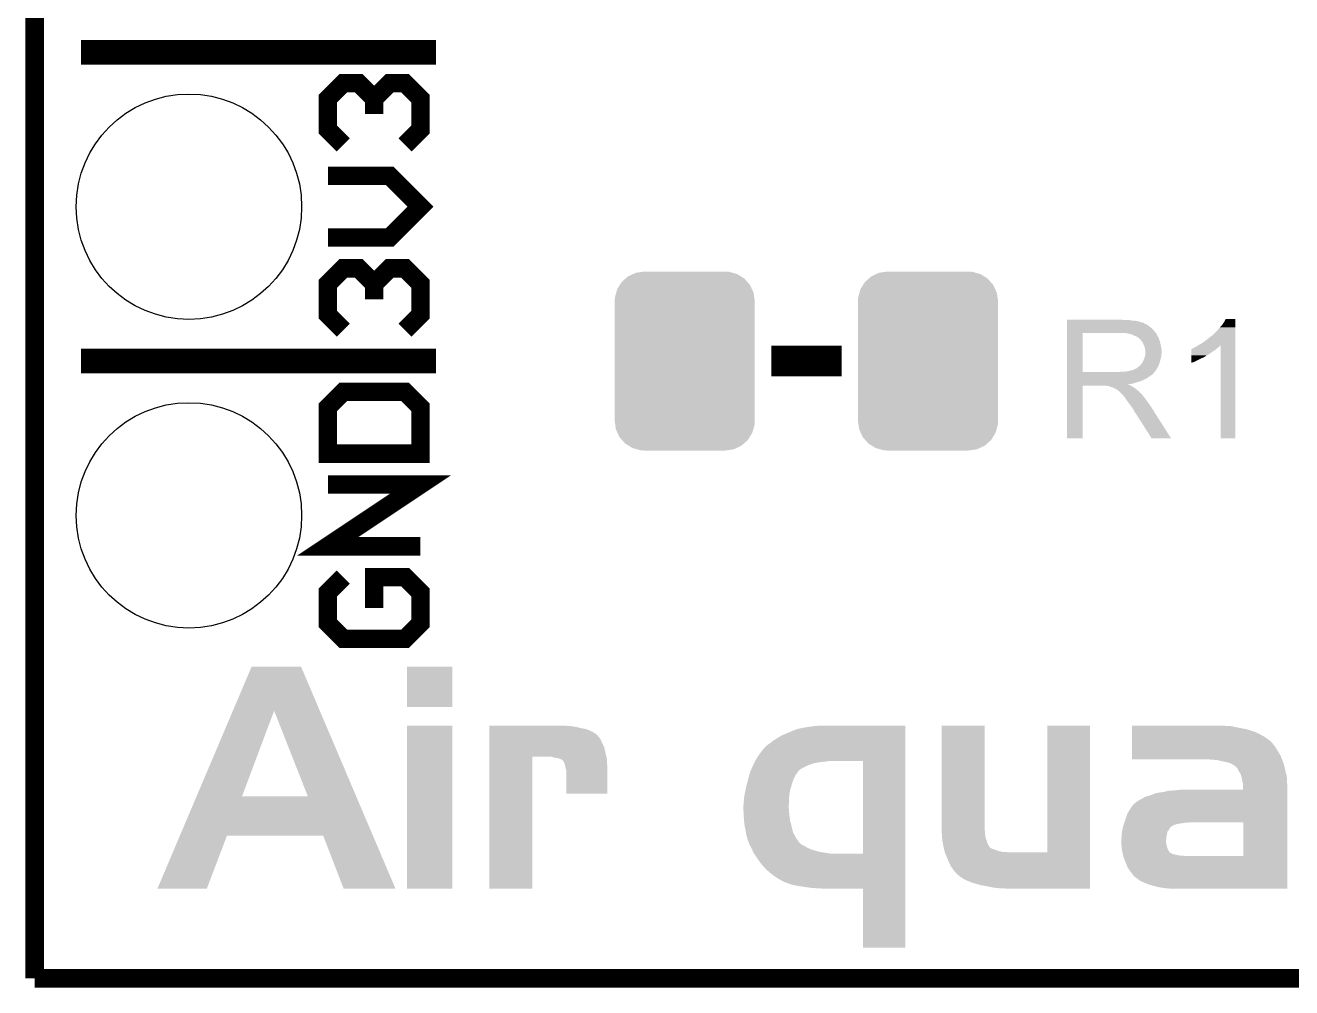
# Model space of a CAD drawing. Extents: x -0.05 to 0.95, y -0.15 to 1.54.
# Drawn here: x -0.053 to 0.3572, y -0.153 to 0.1588 of the extents above; entities that cross this region are included whole.
import ezdxf

# ---------------------------------------------------------------- set-up
doc = ezdxf.new("R2010")
doc.units = 0
doc.layers.get('0').update_dxf_attribs({"linetype": 'CONTINUOUS'})
for name, color, linetype in [('AIR_QUALITY3_CLICK_V100_GKO', 5, 'CONTINUOUS'), ('AIR_QUALITY3_CLICK_V100_GTO', 14, 'CONTINUOUS'), ('AIR_QUALITY3_CLICK_V100_GTS', 12, 'CONTINUOUS')]:
    doc.layers.add(name, color=color, linetype=linetype)

# ---------------------------------------------------------------- blocks, each defined once
blk = doc.blocks.new('CUSTOM_51')
for points in [[(-0.01584, 0.0286), (-0.01362, 0.02892), (0.01547, 0.0286), (0.01431, 0.02892)], [(-0.01362, 0.02892), (-0.0131, 0.029), (0.01431, 0.02892), (0.0131, 0.029)], [(-0.02188, 0.02327), (-0.02103, 0.02464), (0.02178, 0.02327), (0.02114, 0.02464)], [(-0.02103, 0.02464), (-0.02042, 0.02561), (0.02114, 0.02464), (0.02029, 0.02561)], [(-0.02042, 0.02561), (-0.01917, 0.02672), (0.02029, 0.02561), (0.01931, 0.02672)], [(-0.01917, 0.02672), (-0.01834, 0.02744), (0.01931, 0.02672), (0.01816, 0.02744)], [(-0.01834, 0.02744), (-0.01674, 0.02818), (0.01816, 0.02744), (0.01697, 0.02818)], [(-0.01674, 0.02818), (-0.01584, 0.0286), (0.01697, 0.02818), (0.01547, 0.0286)], [(-0.0227, 0.0194), (-0.02262, 0.02061), (0.0227, 0.0194), (0.02252, 0.02061)], [(-0.02262, 0.02061), (-0.0222, 0.02214), (0.02252, 0.02061), (0.0223, 0.02214)], [(-0.0222, 0.02214), (-0.02188, 0.02327), (0.0223, 0.02214), (0.02178, 0.02327)], [(-0.0227, -0.0194), (-0.0227, 0.0194), (0.0227, -0.0194), (0.0227, 0.0194)], [(-0.02252, -0.02061), (-0.0227, -0.0194), (0.02262, -0.02061), (0.0227, -0.0194)], [(-0.0223, -0.02214), (-0.02252, -0.02061), (0.0222, -0.02214), (0.02262, -0.02061)], [(-0.02178, -0.02327), (-0.0223, -0.02214), (0.02188, -0.02327), (0.0222, -0.02214)], [(-0.02114, -0.02464), (-0.02178, -0.02327), (0.02103, -0.02464), (0.02188, -0.02327)], [(-0.02029, -0.02561), (-0.02114, -0.02464), (0.02042, -0.02561), (0.02103, -0.02464)], [(-0.01931, -0.02672), (-0.02029, -0.02561), (0.01917, -0.02672), (0.02042, -0.02561)], [(-0.01816, -0.02744), (-0.01931, -0.02672), (0.01834, -0.02744), (0.01917, -0.02672)], [(-0.01697, -0.02818), (-0.01816, -0.02744), (0.01674, -0.02818), (0.01834, -0.02744)], [(-0.01547, -0.0286), (-0.01697, -0.02818), (0.01584, -0.0286), (0.01674, -0.02818)], [(-0.01431, -0.02892), (-0.01547, -0.0286), (0.01362, -0.02892), (0.01584, -0.0286)], [(-0.0131, -0.029), (-0.01431, -0.02892), (0.0131, -0.029), (0.01362, -0.02892)]]:
    blk.add_solid(points)
blk = doc.blocks.new('ROUND_29')
blk.add_circle((0, 0), 0.0365)

msp = doc.modelspace()

# ---------------------------------------------------------------- linework, layer by layer
at = {"layer": 'AIR_QUALITY3_CLICK_V100_GKO', "const_width": 0.006}
for points in [[(-0.05, -0.15), (-0.05, 1.1829)], [(-0.05, -0.15), (0.85, -0.15)], [(-0.05, -0.15), (0.8492, -0.15)]]:
    msp.add_lwpolyline(points, dxfattribs=at)
at = {"layer": 'AIR_QUALITY3_CLICK_V100_GTO'}
for points, const_width in [([(-0.035, 0.15), (0.08, 0.15)], 0.008), ([(0.05, 0.12), (0.045, 0.125), (0.045, 0.135), (0.05, 0.14), (0.055, 0.14), (0.06, 0.135), (0.06, 0.13), (0.06, 0.135), (0.065, 0.14), (0.07, 0.14), (0.075, 0.135), (0.075, 0.125), (0.07, 0.12)], 0.006), ([(0.045, 0.09), (0.065, 0.09), (0.075, 0.1), (0.065, 0.11), (0.045, 0.11)], 0.006), ([(0.05, 0.06), (0.045, 0.065), (0.045, 0.075), (0.05, 0.08), (0.055, 0.08), (0.06, 0.075), (0.06, 0.07), (0.06, 0.075), (0.065, 0.08), (0.07, 0.08), (0.075, 0.075), (0.075, 0.065), (0.07, 0.06)], 0.006), ([(-0.035, 0.05), (0.08, 0.05)], 0.008), ([(0.1886, 0.05), (0.2114, 0.05)], 0.01), ([(0.045, 0.02), (0.075, 0.02), (0.075, 0.035), (0.07, 0.04), (0.05, 0.04), (0.045, 0.035), (0.045, 0.02)], 0.006), ([(0.075, -0.01), (0.045, -0.01), (0.075, 0.01), (0.045, 0.01)], 0.006), ([(0.05, -0.02), (0.045, -0.025), (0.045, -0.035), (0.05, -0.04), (0.07, -0.04), (0.075, -0.035), (0.075, -0.025), (0.07, -0.02), (0.06, -0.02), (0.06, -0.03)], 0.006)]:
    msp.add_lwpolyline(points, dxfattribs=dict(at, const_width=const_width))
for points in [[(0.2844, 0.0633), (0.2844, 0.0634), (0.3026, 0.0633), (0.3022, 0.0634)], [(0.2844, 0.0631), (0.2844, 0.0633), (0.3055, 0.0631), (0.3043, 0.0633)], [(0.2844, 0.063), (0.2844, 0.0631), (0.3068, 0.063), (0.3055, 0.0631)], [(0.2844, 0.0627), (0.2844, 0.063), (0.3081, 0.0627), (0.3068, 0.063)], [(0.2844, 0.0625), (0.2844, 0.0627), (0.3087, 0.0625), (0.3081, 0.0627)], [(0.2844, 0.0624), (0.2844, 0.0625), (0.3092, 0.0624), (0.3087, 0.0625)], [(0.2844, 0.0623), (0.2844, 0.0624), (0.3093, 0.0623), (0.3092, 0.0624)], [(0.2844, 0.0621), (0.2844, 0.0623), (0.3096, 0.0621), (0.3093, 0.0623)], [(0.2844, 0.0619), (0.2844, 0.0621), (0.3101, 0.0619), (0.3096, 0.0621)], [(0.2844, 0.0615), (0.2844, 0.0619), (0.3107, 0.0615), (0.3101, 0.0619)], [(0.3339, 0.0609), (0.3347, 0.0617), (0.3389, 0.0609), (0.3389, 0.0617)], [(0.3347, 0.0617), (0.3353, 0.0626), (0.3389, 0.0617), (0.3389, 0.0626)], [(0.3353, 0.0626), (0.3358, 0.0636), (0.3389, 0.0626), (0.3389, 0.0636)], [(0.3358, 0.0636), (0.3358, 0.0636), (0.3389, 0.0636), (0.3358, 0.0636)], [(0.2844, 0.061), (0.2844, 0.0615), (0.3114, 0.061), (0.3107, 0.0615)], [(0.2844, 0.0604), (0.2844, 0.061), (0.3121, 0.0604), (0.3114, 0.061)], [(0.2844, 0.0596), (0.2844, 0.0604), (0.3128, 0.0596), (0.3121, 0.0604)], [(0.2844, 0.0591), (0.2844, 0.0596), (0.31319, 0.0591), (0.3128, 0.0596)], [(0.2844, 0.0464), (0.2844, 0.0591), (0.2895, 0.0464), (0.2895, 0.0591)], [(0.2844, 0.0591), (0.2844, 0.0591), (0.2895, 0.0591), (0.3016, 0.0591)], [(0.3043, 0.0589), (0.3031, 0.0591), (0.31334, 0.0589), (0.31319, 0.0591)], [(0.3051, 0.0587), (0.3043, 0.0589), (0.3135, 0.0587), (0.31334, 0.0589)], [(0.3055, 0.0586), (0.3051, 0.0587), (0.3135, 0.0586), (0.3135, 0.0587)], [(0.3063, 0.0582), (0.3055, 0.0586), (0.3137, 0.0582), (0.3135, 0.0586)], [(0.307, 0.0579), (0.3063, 0.0582), (0.31388, 0.0579), (0.3137, 0.0582)], [(0.30733, 0.0577), (0.307, 0.0579), (0.314, 0.0577), (0.31388, 0.0579)], [(0.3075, 0.0576), (0.30733, 0.0577), (0.31404, 0.0576), (0.314, 0.0577)], [(0.3077, 0.0574), (0.3075, 0.0576), (0.31413, 0.0574), (0.31404, 0.0576)], [(0.3293, 0.0566), (0.3304, 0.0575), (0.3389, 0.0566), (0.3389, 0.0575)], [(0.3304, 0.0575), (0.3316, 0.0584), (0.3389, 0.0575), (0.3389, 0.0584)], [(0.3316, 0.0584), (0.3333, 0.0601), (0.3389, 0.0584), (0.3389, 0.0601)], [(0.3333, 0.0601), (0.3339, 0.0609), (0.3389, 0.0601), (0.3389, 0.0609)], [(0.30815, 0.057), (0.3078, 0.0574), (0.3143, 0.057), (0.31413, 0.0574)], [(0.3085, 0.0566), (0.30815, 0.057), (0.31443, 0.0566), (0.3143, 0.057)], [(0.30886, 0.0561), (0.3085, 0.0566), (0.3146, 0.0561), (0.31443, 0.0566)], [(0.309, 0.0559), (0.30886, 0.0561), (0.31464, 0.0559), (0.3146, 0.0561)], [(0.3093, 0.0551), (0.309, 0.0559), (0.3148, 0.0551), (0.31464, 0.0559)], [(0.3096, 0.0545), (0.3093, 0.0551), (0.31492, 0.0545), (0.3148, 0.0551)], [(0.30966, 0.0541), (0.3096, 0.0545), (0.315, 0.0541), (0.31492, 0.0545)], [(0.3097, 0.0538), (0.30966, 0.0541), (0.31502, 0.0538), (0.315, 0.0541)], [(0.3098, 0.0533), (0.3097, 0.0538), (0.31507, 0.0533), (0.31502, 0.0538)], [(0.3247, 0.0535), (0.3247, 0.0539), (0.3323, 0.0535), (0.33278, 0.0539)], [(0.3247, 0.053), (0.3247, 0.0535), (0.3315, 0.053), (0.3323, 0.0535)], [(0.3248, 0.0539), (0.3249, 0.054), (0.33278, 0.0539), (0.3329, 0.054)], [(0.3249, 0.054), (0.3251, 0.0541), (0.3329, 0.054), (0.33305, 0.0541)], [(0.3251, 0.0541), (0.3254, 0.0542), (0.33305, 0.0541), (0.3332, 0.0542)], [(0.3254, 0.0542), (0.3257, 0.0544), (0.3332, 0.0542), (0.3335, 0.0544)], [(0.3257, 0.0544), (0.3261, 0.0546), (0.3335, 0.0544), (0.3337, 0.0546)], [(0.3261, 0.0546), (0.32677, 0.055), (0.3337, 0.0546), (0.3341, 0.055)], [(0.32677, 0.055), (0.3271, 0.0552), (0.3389, 0.055), (0.3389, 0.0552)], [(0.32677, 0.055), (0.32677, 0.055), (0.3341, 0.055), (0.3342, 0.055)], [(0.3271, 0.0552), (0.3282, 0.0558), (0.3389, 0.0552), (0.3389, 0.0558)], [(0.3282, 0.0558), (0.3293, 0.0566), (0.3389, 0.0558), (0.3389, 0.0566)], [(0.3342, 0.025), (0.3342, 0.055), (0.3389, 0.025), (0.3389, 0.055)], [(0.3084, 0.0489), (0.3088, 0.0494), (0.31422, 0.0489), (0.3144, 0.0494)], [(0.3088, 0.0495), (0.309, 0.0497), (0.31443, 0.0495), (0.31448, 0.0497)], [(0.3088, 0.0494), (0.3088, 0.0495), (0.3144, 0.0494), (0.31443, 0.0495)], [(0.309, 0.0497), (0.3091, 0.05), (0.31448, 0.0497), (0.31456, 0.05)], [(0.3091, 0.05), (0.3093, 0.0505), (0.31456, 0.05), (0.3147, 0.0505)], [(0.3093, 0.0505), (0.3097, 0.0515), (0.3147, 0.0505), (0.315, 0.0515)], [(0.3097, 0.0515), (0.3098, 0.0522), (0.315, 0.0515), (0.315, 0.0522)], [(0.3098, 0.0529), (0.3098, 0.0533), (0.3151, 0.0529), (0.31507, 0.0533)], [(0.3098, 0.0525), (0.3098, 0.0529), (0.3151, 0.0525), (0.3151, 0.0529)], [(0.3098, 0.0523), (0.3098, 0.0525), (0.315, 0.0523), (0.3151, 0.0525)], [(0.3098, 0.0522), (0.3098, 0.0523), (0.315, 0.0522), (0.315, 0.0523)], [(0.3247, 0.0524), (0.3247, 0.053), (0.3307, 0.0524), (0.3315, 0.053)], [(0.3247, 0.0518), (0.3247, 0.0524), (0.3297, 0.0518), (0.3307, 0.0524)], [(0.3247, 0.0517), (0.3247, 0.0518), (0.3295, 0.0517), (0.3296, 0.0518)], [(0.3247, 0.0518), (0.3247, 0.0518), (0.3296, 0.0518), (0.3297, 0.0518)], [(0.3247, 0.0515), (0.3247, 0.0517), (0.3292, 0.0515), (0.3295, 0.0517)], [(0.3247, 0.0512), (0.3247, 0.0515), (0.3287, 0.0512), (0.3292, 0.0515)], [(0.3247, 0.0509), (0.3247, 0.0512), (0.328, 0.0509), (0.3287, 0.0512)], [(0.3247, 0.0497), (0.3247, 0.0509), (0.3256, 0.0497), (0.328, 0.0509)], [(0.3247, 0.0494), (0.3247, 0.0497), (0.3247, 0.0494), (0.3256, 0.0497)], [(0.2844, 0.046), (0.2844, 0.0464), (0.3124, 0.046), (0.31272, 0.0464)], [(0.2844, 0.0464), (0.2844, 0.0464), (0.3009, 0.0464), (0.2895, 0.0464)], [(0.2844, 0.0455), (0.2844, 0.046), (0.3119, 0.0455), (0.3124, 0.046)], [(0.2844, 0.0451), (0.2844, 0.0455), (0.3113, 0.0451), (0.3119, 0.0455)], [(0.3009, 0.0464), (0.3016, 0.0465), (0.31272, 0.0464), (0.3128, 0.0465)], [(0.3024, 0.0465), (0.3032, 0.0466), (0.3128, 0.0465), (0.31288, 0.0466)], [(0.3032, 0.0466), (0.3041, 0.0467), (0.31288, 0.0466), (0.31297, 0.0467)], [(0.3041, 0.0467), (0.305, 0.0469), (0.31297, 0.0467), (0.31313, 0.0469)], [(0.305, 0.0469), (0.3058, 0.0471), (0.31313, 0.0469), (0.3133, 0.0471)], [(0.3059, 0.0471), (0.3061, 0.0473), (0.3133, 0.0471), (0.31342, 0.0473)], [(0.3061, 0.0473), (0.3065, 0.0474), (0.31342, 0.0473), (0.31348, 0.0474)], [(0.3065, 0.0474), (0.3069, 0.0476), (0.31348, 0.0474), (0.31359, 0.0476)], [(0.3069, 0.0476), (0.30777, 0.0483), (0.31359, 0.0476), (0.314, 0.0483)], [(0.30777, 0.0483), (0.3079, 0.0484), (0.314, 0.0483), (0.31404, 0.0484)], [(0.3079, 0.0484), (0.3084, 0.0489), (0.31404, 0.0484), (0.31422, 0.0489)], [(0.2844, 0.0448), (0.2844, 0.0451), (0.3108, 0.0448), (0.3113, 0.0451)], [(0.2844, 0.0445), (0.2844, 0.0448), (0.3104, 0.0445), (0.3108, 0.0448)], [(0.2844, 0.0436), (0.2844, 0.0445), (0.3086, 0.0436), (0.3104, 0.0445)], [(0.2844, 0.0433), (0.2844, 0.0436), (0.3078, 0.0433), (0.3086, 0.0436)], [(0.2844, 0.0431), (0.2844, 0.0433), (0.307, 0.0431), (0.3078, 0.0433)], [(0.2844, 0.0428), (0.2844, 0.0431), (0.3062, 0.0428), (0.307, 0.0431)], [(0.2844, 0.0426), (0.2844, 0.0428), (0.3052, 0.0426), (0.3062, 0.0428)], [(0.2844, 0.0425), (0.2844, 0.0426), (0.3042, 0.0425), (0.3052, 0.0426)], [(0.2844, 0.0424), (0.2844, 0.0425), (0.3043, 0.0424), (0.3042, 0.0425)], [(0.2844, 0.0423), (0.2844, 0.0424), (0.3046, 0.0423), (0.3043, 0.0424)], [(0.2844, 0.0421), (0.2844, 0.0423), (0.3049, 0.0421), (0.3046, 0.0423)], [(0.2844, 0.042), (0.2844, 0.0421), (0.3051, 0.042), (0.3049, 0.0421)], [(0.2844, 0.025), (0.2844, 0.042), (0.2895, 0.025), (0.2895, 0.042)], [(0.2844, 0.042), (0.2844, 0.042), (0.2895, 0.042), (0.2971, 0.042)], [(0.2975, 0.0419), (0.2971, 0.042), (0.3053, 0.0419), (0.3051, 0.042)], [(0.2981, 0.0418), (0.298, 0.0419), (0.30547, 0.0418), (0.3053, 0.0419)], [(0.299, 0.0415), (0.2981, 0.0418), (0.30597, 0.0415), (0.30547, 0.0418)], [(0.2994, 0.0414), (0.299, 0.0415), (0.30613, 0.0414), (0.30597, 0.0415)], [(0.29955, 0.0413), (0.2994, 0.0414), (0.3063, 0.0413), (0.30613, 0.0414)], [(0.2997, 0.0412), (0.29955, 0.0413), (0.30643, 0.0412), (0.3063, 0.0413)], [(0.3003, 0.0409), (0.2997, 0.0412), (0.3068, 0.0409), (0.30643, 0.0412)], [(0.3005, 0.0408), (0.3004, 0.0409), (0.30693, 0.0408), (0.3068, 0.0409)], [(0.3009, 0.0405), (0.3005, 0.0408), (0.3073, 0.0405), (0.30693, 0.0408)], [(0.30102, 0.0404), (0.3009, 0.0405), (0.3074, 0.0404), (0.3073, 0.0405)], [(0.30128, 0.0402), (0.30102, 0.0404), (0.3077, 0.0402), (0.3074, 0.0404)], [(0.3014, 0.0401), (0.30128, 0.0402), (0.30778, 0.0401), (0.3077, 0.0402)], [(0.3018, 0.0397), (0.3014, 0.0401), (0.3081, 0.0397), (0.30778, 0.0401)], [(0.3023, 0.0392), (0.3018, 0.0397), (0.3087, 0.0392), (0.3081, 0.0397)], [(0.3026, 0.0389), (0.3023, 0.0392), (0.30893, 0.0389), (0.3087, 0.0392)], [(0.3029, 0.0385), (0.3026, 0.0389), (0.30923, 0.0385), (0.30893, 0.0389)], [(0.30295, 0.0384), (0.3029, 0.0385), (0.3093, 0.0384), (0.30923, 0.0385)], [(0.303, 0.0383), (0.30295, 0.0384), (0.30938, 0.0383), (0.3093, 0.0384)], [(0.3036, 0.0375), (0.3031, 0.0383), (0.31, 0.0375), (0.30938, 0.0383)], [(0.3042, 0.0367), (0.3036, 0.0375), (0.31056, 0.0367), (0.31, 0.0375)], [(0.30436, 0.0365), (0.3042, 0.0367), (0.3107, 0.0365), (0.31056, 0.0367)], [(0.3049, 0.0358), (0.30436, 0.0365), (0.31121, 0.0358), (0.3107, 0.0365)], [(0.30517, 0.0354), (0.3049, 0.0358), (0.3115, 0.0354), (0.31121, 0.0358)], [(0.3055, 0.0349), (0.30517, 0.0354), (0.31182, 0.0349), (0.3115, 0.0354)], [(0.306, 0.0342), (0.3055, 0.0349), (0.31226, 0.0342), (0.31182, 0.0349)], [(0.3063, 0.0335), (0.306, 0.0342), (0.31271, 0.0335), (0.31226, 0.0342)], [(0.3066, 0.0332), (0.3063, 0.0335), (0.3129, 0.0332), (0.31271, 0.0335)], [(0.3067, 0.033), (0.3066, 0.0332), (0.31302, 0.033), (0.3129, 0.0332)], [(0.3118, 0.025), (0.3067, 0.033), (0.3181, 0.025), (0.31302, 0.033)], [(0.3181, 0.025), (0.3181, 0.025), (0.3181, 0.025), (0.3118, 0.025)], [(0.01423, -0.0633), (0.0203, -0.049), (0.04239, -0.0633), (0.0363, -0.049)], [(0.0203, -0.049), (0.0203, -0.049), (0.0363, -0.049), (0.0203, -0.049)], [(0.0706, -0.0621), (0.0706, -0.049), (0.0853, -0.0621), (0.0853, -0.049)], [(0.0706, -0.049), (0.0706, -0.049), (0.0853, -0.049), (0.0706, -0.049)], [(0.00248, -0.091), (0.01423, -0.0633), (0.0172, -0.091), (0.0276, -0.0633)], [(0.0385, -0.091), (0.0276, -0.0633), (0.05417, -0.091), (0.04239, -0.0633)], [(0.0706, -0.1209), (0.0706, -0.0681), (0.0853, -0.1209), (0.0853, -0.0681)], [(0.0706, -0.0681), (0.0706, -0.0681), (0.0853, -0.0681), (0.0706, -0.0681)], [(0.0973, -0.0682), (0.0973, -0.0681), (0.1226, -0.0682), (0.1219, -0.0681)], [(0.0973, -0.0685), (0.0973, -0.0682), (0.1252, -0.0685), (0.1234, -0.0682)], [(0.0973, -0.0689), (0.0973, -0.0685), (0.127, -0.0689), (0.1252, -0.0685)], [(0.0973, -0.0693), (0.0973, -0.0689), (0.1289, -0.0693), (0.127, -0.0689)], [(0.0973, -0.0701), (0.0973, -0.0693), (0.1307, -0.0701), (0.1289, -0.0693)], [(0.1955, -0.0698), (0.1971, -0.0692), (0.2321, -0.0698), (0.2321, -0.0692)], [(0.1971, -0.0692), (0.199, -0.0688), (0.2321, -0.0692), (0.2321, -0.0688)], [(0.199, -0.0688), (0.2009, -0.0685), (0.2321, -0.0688), (0.2321, -0.0685)], [(0.2009, -0.0685), (0.203, -0.0682), (0.2321, -0.0685), (0.2321, -0.0682)], [(0.203, -0.0682), (0.20528, -0.0681), (0.2321, -0.0682), (0.2321, -0.0681)], [(0.20528, -0.0681), (0.2053, -0.0681), (0.2321, -0.0681), (0.2053, -0.0681)], [(0.2438, -0.1013), (0.2438, -0.0681), (0.2577, -0.1013), (0.2577, -0.0681)], [(0.2438, -0.0681), (0.2438, -0.0681), (0.2577, -0.0681), (0.2438, -0.0681)], [(0.278, -0.1092), (0.278, -0.0681), (0.2919, -0.1092), (0.2919, -0.0681)], [(0.278, -0.0681), (0.278, -0.0681), (0.2919, -0.0681), (0.278, -0.0681)], [(0.3055, -0.0682), (0.3055, -0.0681), (0.3358, -0.0682), (0.335, -0.0681)], [(0.3055, -0.0683), (0.3055, -0.0682), (0.3377, -0.0683), (0.3367, -0.0682)], [(0.3055, -0.0688), (0.3055, -0.0683), (0.3401, -0.0688), (0.3377, -0.0683)], [(0.3055, -0.0693), (0.3055, -0.0688), (0.3427, -0.0693), (0.3401, -0.0688)], [(0.3055, -0.0702), (0.3055, -0.0693), (0.3455, -0.0702), (0.3427, -0.0693)], [(0.0973, -0.0706), (0.0973, -0.0701), (0.1315, -0.0706), (0.1307, -0.0701)], [(0.0973, -0.0711), (0.0973, -0.0706), (0.1322, -0.0711), (0.1315, -0.0706)], [(0.0973, -0.0712), (0.0973, -0.0711), (0.1323, -0.0712), (0.1322, -0.0711)], [(0.0973, -0.0717), (0.0973, -0.0712), (0.1327, -0.0717), (0.1323, -0.0712)], [(0.0973, -0.0725), (0.0973, -0.0717), (0.1333, -0.0725), (0.1327, -0.0717)], [(0.0973, -0.0736), (0.0973, -0.0725), (0.1338, -0.0736), (0.1333, -0.0725)], [(0.0973, -0.075), (0.0973, -0.0736), (0.1345, -0.075), (0.1338, -0.0736)], [(0.1876, -0.0742), (0.1884, -0.0737), (0.2321, -0.0742), (0.2321, -0.0737)], [(0.1884, -0.0737), (0.1892, -0.073), (0.2321, -0.0737), (0.2321, -0.073)], [(0.1892, -0.073), (0.1901, -0.0725), (0.2321, -0.073), (0.2321, -0.0725)], [(0.1901, -0.0725), (0.1913, -0.0717), (0.2321, -0.0725), (0.2321, -0.0717)], [(0.1913, -0.0717), (0.1926, -0.071), (0.2321, -0.0717), (0.2321, -0.071)], [(0.1926, -0.071), (0.1939, -0.0705), (0.2321, -0.071), (0.2321, -0.0705)], [(0.1939, -0.0705), (0.1955, -0.0698), (0.2321, -0.0705), (0.2321, -0.0698)], [(0.3055, -0.0715), (0.3055, -0.0702), (0.348, -0.0715), (0.3455, -0.0702)], [(0.3055, -0.0722), (0.3055, -0.0715), (0.3491, -0.0722), (0.348, -0.0715)], [(0.3055, -0.0731), (0.3055, -0.0722), (0.3502, -0.0731), (0.3491, -0.0722)], [(0.3055, -0.0733), (0.3055, -0.0731), (0.3505, -0.0733), (0.3504, -0.0731)], [(0.3055, -0.0731), (0.3055, -0.0731), (0.3504, -0.0731), (0.3502, -0.0731)], [(0.3055, -0.0737), (0.3055, -0.0733), (0.3508, -0.0737), (0.3505, -0.0733)], [(0.3055, -0.074), (0.3055, -0.0737), (0.3511, -0.074), (0.3508, -0.0737)], [(0.0973, -0.0768), (0.0973, -0.075), (0.1349, -0.0768), (0.1345, -0.075)], [(0.0973, -0.0782), (0.0973, -0.0768), (0.13523, -0.0782), (0.1349, -0.0768)], [(0.1842, -0.0782), (0.1852, -0.0768), (0.2321, -0.0782), (0.2321, -0.0768)], [(0.1852, -0.0768), (0.1864, -0.0753), (0.2321, -0.0768), (0.2321, -0.0753)], [(0.1864, -0.0753), (0.187, -0.0747), (0.2321, -0.0753), (0.2321, -0.0747)], [(0.187, -0.0747), (0.1876, -0.0742), (0.2321, -0.0747), (0.2321, -0.0742)], [(0.3055, -0.0746), (0.3055, -0.074), (0.3516, -0.0746), (0.3511, -0.074)], [(0.3055, -0.0752), (0.3055, -0.0746), (0.352, -0.0752), (0.3516, -0.0746)], [(0.3055, -0.0768), (0.3055, -0.0752), (0.353, -0.0768), (0.352, -0.0752)], [(0.3055, -0.0778), (0.3055, -0.0768), (0.3536, -0.0778), (0.353, -0.0768)], [(0.3055, -0.0789), (0.3055, -0.0778), (0.354, -0.0789), (0.3536, -0.0778)], [(0.0973, -0.1209), (0.0973, -0.0782), (0.1112, -0.1209), (0.1112, -0.0782)], [(0.0973, -0.0782), (0.0973, -0.0782), (0.1112, -0.0782), (0.1174, -0.0782)], [(0.1185, -0.0785), (0.1174, -0.0782), (0.1353, -0.0785), (0.13523, -0.0782)], [(0.1194, -0.0786), (0.1185, -0.0785), (0.13533, -0.0786), (0.1353, -0.0785)], [(0.12, -0.0788), (0.1194, -0.0786), (0.13538, -0.0788), (0.13533, -0.0786)], [(0.12025, -0.0789), (0.12, -0.0788), (0.1354, -0.0789), (0.13538, -0.0788)], [(0.1205, -0.079), (0.12025, -0.0789), (0.1354, -0.079), (0.1354, -0.0789)], [(0.1208, -0.0791), (0.1205, -0.079), (0.13541, -0.0791), (0.1354, -0.079)], [(0.121, -0.0793), (0.1208, -0.0791), (0.13542, -0.0793), (0.13541, -0.0791)], [(0.1214, -0.0798), (0.121, -0.0793), (0.13543, -0.0798), (0.13542, -0.0793)], [(0.1217, -0.0804), (0.1214, -0.0798), (0.13546, -0.0804), (0.13543, -0.0798)], [(0.12194, -0.0815), (0.1217, -0.0804), (0.1355, -0.0815), (0.13546, -0.0804)], [(0.122, -0.0818), (0.12194, -0.0815), (0.1355, -0.0818), (0.1355, -0.0815)], [(0.1222, -0.0825), (0.122, -0.0818), (0.1355, -0.0825), (0.1355, -0.0818)], [(0.18215, -0.0823), (0.18237, -0.0818), (0.198, -0.0823), (0.1988, -0.0818)], [(0.18237, -0.0818), (0.1825, -0.0815), (0.1988, -0.0818), (0.19944, -0.0815)], [(0.1825, -0.0815), (0.18274, -0.081), (0.19944, -0.0815), (0.2005, -0.081)], [(0.18274, -0.081), (0.18306, -0.0803), (0.2005, -0.081), (0.2024, -0.0803)], [(0.18306, -0.0803), (0.18321, -0.08), (0.2024, -0.0803), (0.2041, -0.08)], [(0.18321, -0.08), (0.1833, -0.0798), (0.2041, -0.08), (0.2059, -0.0798)], [(0.1833, -0.0798), (0.18341, -0.0796), (0.2059, -0.0798), (0.2073, -0.0796)], [(0.18341, -0.0796), (0.1842, -0.0782), (0.2321, -0.0796), (0.2321, -0.0782)], [(0.2183, -0.1096), (0.2183, -0.0796), (0.2321, -0.1096), (0.2321, -0.0796)], [(0.3055, -0.079), (0.3055, -0.0789), (0.35404, -0.079), (0.354, -0.0789)], [(0.3311, -0.0791), (0.3287, -0.079), (0.35408, -0.0791), (0.35404, -0.079)], [(0.3332, -0.0793), (0.3311, -0.0791), (0.35417, -0.0793), (0.35408, -0.0791)], [(0.3349, -0.0797), (0.3332, -0.0793), (0.35433, -0.0797), (0.35417, -0.0793)], [(0.3364, -0.08), (0.3349, -0.0797), (0.35446, -0.08), (0.35433, -0.0797)], [(0.33673, -0.0801), (0.3364, -0.08), (0.3545, -0.0801), (0.35446, -0.08)], [(0.3374, -0.0803), (0.33673, -0.0801), (0.35456, -0.0803), (0.3545, -0.0801)], [(0.338, -0.0807), (0.3374, -0.0803), (0.35467, -0.0807), (0.35456, -0.0803)], [(0.3385, -0.0809), (0.338, -0.0807), (0.35473, -0.0809), (0.35467, -0.0807)], [(0.3386, -0.081), (0.3385, -0.0809), (0.35476, -0.081), (0.35473, -0.0809)], [(0.33916, -0.0815), (0.3386, -0.081), (0.3549, -0.0815), (0.35476, -0.081)], [(0.3395, -0.0818), (0.33916, -0.0815), (0.35496, -0.0818), (0.3549, -0.0815)], [(0.3401, -0.0829), (0.3395, -0.0818), (0.3552, -0.0829), (0.35496, -0.0818)], [(0.1222, -0.0902), (0.1222, -0.0825), (0.1355, -0.0902), (0.1355, -0.0825)], [(0.18071, -0.0871), (0.18109, -0.0856), (0.1953, -0.0871), (0.1958, -0.0856)], [(0.18109, -0.0856), (0.1813, -0.0848), (0.1958, -0.0856), (0.19617, -0.0848)], [(0.1813, -0.0848), (0.18145, -0.0843), (0.19617, -0.0848), (0.1964, -0.0843)], [(0.18145, -0.0843), (0.18165, -0.0836), (0.1964, -0.0843), (0.1969, -0.0836)], [(0.18165, -0.0836), (0.1818, -0.0831), (0.1969, -0.0836), (0.19723, -0.0831)], [(0.1818, -0.0831), (0.18184, -0.083), (0.19723, -0.0831), (0.1973, -0.083)], [(0.18184, -0.083), (0.18215, -0.0823), (0.1973, -0.083), (0.198, -0.0823)], [(0.3407, -0.0839), (0.3401, -0.0829), (0.35547, -0.0839), (0.3552, -0.0829)], [(0.34084, -0.0844), (0.3407, -0.0839), (0.3556, -0.0844), (0.35547, -0.0839)], [(0.341, -0.085), (0.34084, -0.0844), (0.35564, -0.085), (0.3556, -0.0844)], [(0.3412, -0.086), (0.341, -0.085), (0.35569, -0.086), (0.35564, -0.085)], [(0.34122, -0.0861), (0.3412, -0.086), (0.3557, -0.0861), (0.35569, -0.086)], [(0.3414, -0.0869), (0.34122, -0.0861), (0.35574, -0.0869), (0.3557, -0.0861)], [(0.1799, -0.0908), (0.1802, -0.0895), (0.19448, -0.0908), (0.19465, -0.0895)], [(0.1802, -0.0895), (0.18027, -0.0891), (0.19465, -0.0895), (0.1947, -0.0891)], [(0.18027, -0.0891), (0.1805, -0.0879), (0.1947, -0.0891), (0.19506, -0.0879)], [(0.1805, -0.0879), (0.18071, -0.0871), (0.19506, -0.0879), (0.1953, -0.0871)], [(0.3117, -0.0906), (0.3129, -0.0901), (0.3558, -0.0906), (0.3558, -0.0901)], [(0.3129, -0.0901), (0.3142, -0.0898), (0.3558, -0.0901), (0.3558, -0.0898)], [(0.3142, -0.0898), (0.3157, -0.0896), (0.3558, -0.0898), (0.3558, -0.0896)], [(0.3157, -0.0896), (0.3174, -0.0892), (0.3558, -0.0896), (0.3558, -0.0892)], [(0.3174, -0.0892), (0.319, -0.0891), (0.3558, -0.0892), (0.3558, -0.0891)], [(0.319, -0.0891), (0.321, -0.0889), (0.3558, -0.0891), (0.3558, -0.0889)], [(0.3414, -0.0879), (0.3414, -0.0869), (0.3558, -0.0879), (0.35574, -0.0869)], [(0.3414, -0.0889), (0.3414, -0.0879), (0.3558, -0.0889), (0.3558, -0.0879)], [(-0.00295, -0.1038), (0.00248, -0.091), (0.05962, -0.1038), (0.05417, -0.091)], [(0.00248, -0.091), (0.00248, -0.091), (0.0385, -0.091), (0.0172, -0.091)], [(0.1796, -0.094), (0.1797, -0.0931), (0.19431, -0.094), (0.19434, -0.0931)], [(0.1796, -0.0942), (0.1796, -0.094), (0.1943, -0.0942), (0.19431, -0.094)], [(0.1796, -0.095), (0.1796, -0.0942), (0.1943, -0.095), (0.1943, -0.0942)], [(0.1797, -0.0931), (0.1798, -0.092), (0.19434, -0.0931), (0.19438, -0.092)], [(0.1798, -0.092), (0.17985, -0.0914), (0.19438, -0.092), (0.1944, -0.0914)], [(0.17985, -0.0914), (0.1799, -0.0908), (0.1944, -0.0914), (0.19448, -0.0908)], [(0.3052, -0.0946), (0.3059, -0.0937), (0.3558, -0.0946), (0.3558, -0.0937)], [(0.3059, -0.0937), (0.3068, -0.0929), (0.3558, -0.0937), (0.3558, -0.0929)], [(0.3069, -0.0929), (0.307, -0.0927), (0.3558, -0.0929), (0.3558, -0.0927)], [(0.307, -0.0927), (0.3074, -0.0926), (0.3558, -0.0927), (0.3558, -0.0926)], [(0.3074, -0.0926), (0.3078, -0.0922), (0.3558, -0.0926), (0.3558, -0.0922)], [(0.3078, -0.0922), (0.3083, -0.092), (0.3558, -0.0922), (0.3558, -0.092)], [(0.3083, -0.092), (0.3089, -0.0917), (0.3558, -0.092), (0.3558, -0.0917)], [(0.3089, -0.0917), (0.3097, -0.0912), (0.3558, -0.0917), (0.3558, -0.0912)], [(0.3097, -0.0912), (0.3117, -0.0906), (0.3558, -0.0912), (0.3558, -0.0906)], [(0.1796, -0.0952), (0.1796, -0.095), (0.19433, -0.0952), (0.1943, -0.095)], [(0.17962, -0.0956), (0.1796, -0.0952), (0.1944, -0.0956), (0.19433, -0.0952)], [(0.17965, -0.0962), (0.17962, -0.0956), (0.1944, -0.0962), (0.1944, -0.0956)], [(0.17969, -0.097), (0.17965, -0.0962), (0.1945, -0.097), (0.1944, -0.0962)], [(0.1797, -0.0971), (0.17969, -0.097), (0.19451, -0.0971), (0.1945, -0.097)], [(0.17979, -0.0988), (0.1797, -0.0971), (0.1947, -0.0988), (0.19451, -0.0971)], [(0.30307, -0.0994), (0.304, -0.0966), (0.3558, -0.0994), (0.3558, -0.0966)], [(0.304, -0.0966), (0.3052, -0.0946), (0.3558, -0.0966), (0.3558, -0.0946)], [(0.1798, -0.0989), (0.17979, -0.0988), (0.19473, -0.0989), (0.1947, -0.0988)], [(0.18, -0.1006), (0.1798, -0.0989), (0.19517, -0.1006), (0.19473, -0.0989)], [(0.18002, -0.1007), (0.18, -0.1006), (0.1952, -0.1007), (0.19517, -0.1006)], [(0.1803, -0.102), (0.18002, -0.1007), (0.19553, -0.102), (0.1952, -0.1007)], [(0.18042, -0.1027), (0.1803, -0.102), (0.1957, -0.1027), (0.19553, -0.102)], [(0.2438, -0.1016), (0.2438, -0.1013), (0.25773, -0.1016), (0.2577, -0.1013)], [(0.24383, -0.1022), (0.2438, -0.1016), (0.2578, -0.1022), (0.25773, -0.1016)], [(0.24389, -0.1033), (0.24383, -0.1022), (0.2579, -0.1033), (0.2578, -0.1022)], [(0.3022, -0.1027), (0.30226, -0.1024), (0.31693, -0.1027), (0.317, -0.1024)], [(0.30226, -0.1024), (0.30237, -0.1019), (0.317, -0.1024), (0.3174, -0.1019)], [(0.30237, -0.1019), (0.30249, -0.1013), (0.3174, -0.1019), (0.3177, -0.1013)], [(0.30249, -0.1013), (0.3026, -0.1008), (0.3177, -0.1013), (0.3182, -0.1008)], [(0.3026, -0.1008), (0.30277, -0.1003), (0.3182, -0.1008), (0.3191, -0.1003)], [(0.30277, -0.1003), (0.30287, -0.1), (0.3191, -0.1003), (0.3201, -0.1)], [(0.30287, -0.1), (0.303, -0.0996), (0.3201, -0.1), (0.3224, -0.0996)], [(0.303, -0.0996), (0.30307, -0.0994), (0.3234, -0.0996), (0.3242, -0.0994)], [(0.3415, -0.1103), (0.3415, -0.0994), (0.3558, -0.1103), (0.3558, -0.0994)], [(-0.0102, -0.1209), (-0.00295, -0.1038), (0.0058, -0.1209), (0.0123, -0.1038)], [(-0.00295, -0.1038), (-0.00295, -0.1038), (0.0123, -0.1038), (0.0435, -0.1038)], [(0.0501, -0.1209), (0.0435, -0.1038), (0.0669, -0.1209), (0.05962, -0.1038)], [(0.1805, -0.1032), (0.18042, -0.1027), (0.19596, -0.1032), (0.1957, -0.1027)], [(0.1807, -0.1041), (0.1805, -0.1032), (0.19644, -0.1041), (0.19596, -0.1032)], [(0.1808, -0.1044), (0.1807, -0.1041), (0.1966, -0.1044), (0.19644, -0.1041)], [(0.1809, -0.1047), (0.1808, -0.1044), (0.19681, -0.1047), (0.1966, -0.1044)], [(0.1809, -0.1049), (0.1809, -0.1047), (0.19694, -0.1049), (0.19681, -0.1047)], [(0.18134, -0.106), (0.1809, -0.1049), (0.1977, -0.106), (0.19694, -0.1049)], [(0.18138, -0.1061), (0.18134, -0.106), (0.1979, -0.1061), (0.1977, -0.106)], [(0.1815, -0.1064), (0.18138, -0.1061), (0.1982, -0.1064), (0.1979, -0.1061)], [(0.1816, -0.1066), (0.1815, -0.1064), (0.1984, -0.1066), (0.1982, -0.1064)], [(0.18185, -0.1071), (0.1816, -0.1066), (0.1993, -0.1071), (0.1984, -0.1066)], [(0.2439, -0.1034), (0.24389, -0.1033), (0.25792, -0.1034), (0.2579, -0.1033)], [(0.24397, -0.1046), (0.2439, -0.1034), (0.2581, -0.1046), (0.25792, -0.1034)], [(0.244, -0.1051), (0.24397, -0.1046), (0.25828, -0.1051), (0.2581, -0.1046)], [(0.2443, -0.1067), (0.244, -0.1051), (0.25886, -0.1067), (0.25828, -0.1051)], [(0.302, -0.1049), (0.3021, -0.1043), (0.31655, -0.1049), (0.3166, -0.1043)], [(0.302, -0.1054), (0.302, -0.1049), (0.3165, -0.1054), (0.31655, -0.1049)], [(0.302, -0.1058), (0.302, -0.1054), (0.3165, -0.1058), (0.3165, -0.1054)], [(0.30201, -0.1059), (0.302, -0.1058), (0.3165, -0.1059), (0.3165, -0.1058)], [(0.30204, -0.1063), (0.30201, -0.1059), (0.3166, -0.1063), (0.3165, -0.1059)], [(0.3021, -0.107), (0.30204, -0.1063), (0.3167, -0.107), (0.3166, -0.1063)], [(0.3021, -0.1036), (0.30213, -0.1033), (0.31674, -0.1036), (0.3168, -0.1033)], [(0.3021, -0.1043), (0.3021, -0.1036), (0.3166, -0.1043), (0.31674, -0.1036)], [(0.30213, -0.1033), (0.3022, -0.1027), (0.3168, -0.1033), (0.31693, -0.1027)], [(0.1822, -0.1078), (0.18185, -0.1071), (0.2006, -0.1078), (0.1993, -0.1071)], [(0.1823, -0.108), (0.1822, -0.1078), (0.2011, -0.108), (0.2006, -0.1078)], [(0.18248, -0.1084), (0.1823, -0.108), (0.2021, -0.1084), (0.2011, -0.108)], [(0.18276, -0.109), (0.18248, -0.1084), (0.2043, -0.109), (0.2021, -0.1084)], [(0.1829, -0.1093), (0.18276, -0.109), (0.20617, -0.1093), (0.2043, -0.109)], [(0.18296, -0.1094), (0.1829, -0.1093), (0.2068, -0.1094), (0.20617, -0.1093)], [(0.18309, -0.1096), (0.18296, -0.1094), (0.2081, -0.1096), (0.2068, -0.1094)], [(0.1836, -0.1104), (0.18309, -0.1096), (0.2321, -0.1104), (0.2321, -0.1096)], [(0.1843, -0.1114), (0.1836, -0.1104), (0.2321, -0.1114), (0.2321, -0.1104)], [(0.24432, -0.1068), (0.2443, -0.1067), (0.2589, -0.1068), (0.25886, -0.1067)], [(0.24448, -0.1076), (0.24432, -0.1068), (0.2595, -0.1076), (0.2589, -0.1068)], [(0.2445, -0.1077), (0.24448, -0.1076), (0.2596, -0.1077), (0.2595, -0.1076)], [(0.24458, -0.1081), (0.2445, -0.1077), (0.2604, -0.1081), (0.2596, -0.1077)], [(0.2446, -0.1082), (0.24458, -0.1081), (0.26075, -0.1082), (0.2604, -0.1081)], [(0.24463, -0.1083), (0.2446, -0.1082), (0.2611, -0.1083), (0.26075, -0.1082)], [(0.24474, -0.1087), (0.24463, -0.1083), (0.2621, -0.1087), (0.2611, -0.1083)], [(0.24483, -0.109), (0.24474, -0.1087), (0.2634, -0.109), (0.2621, -0.1087)], [(0.24486, -0.1091), (0.24483, -0.109), (0.2649, -0.1091), (0.2634, -0.109)], [(0.24489, -0.1092), (0.24486, -0.1091), (0.2668, -0.1092), (0.2649, -0.1091)], [(0.245, -0.1096), (0.24489, -0.1092), (0.2919, -0.1096), (0.2919, -0.1092)], [(0.2455, -0.1107), (0.245, -0.1096), (0.2919, -0.1107), (0.2919, -0.1096)], [(0.2459, -0.1118), (0.2455, -0.1107), (0.2919, -0.1118), (0.2919, -0.1107)], [(0.30219, -0.1082), (0.3021, -0.107), (0.3171, -0.1082), (0.3167, -0.107)], [(0.3022, -0.1083), (0.30219, -0.1082), (0.31716, -0.1083), (0.3171, -0.1082)], [(0.30233, -0.1089), (0.3022, -0.1083), (0.3175, -0.1089), (0.31716, -0.1083)], [(0.30242, -0.1093), (0.30233, -0.1089), (0.3179, -0.1093), (0.3175, -0.1089)], [(0.30244, -0.1094), (0.30242, -0.1093), (0.3182, -0.1094), (0.318, -0.1093)], [(0.30242, -0.1093), (0.30242, -0.1093), (0.318, -0.1093), (0.3179, -0.1093)], [(0.3025, -0.1097), (0.30244, -0.1094), (0.3186, -0.1097), (0.3182, -0.1094)], [(0.30253, -0.1098), (0.3025, -0.1097), (0.3192, -0.1098), (0.3186, -0.1097)], [(0.30257, -0.11), (0.30253, -0.1098), (0.32, -0.11), (0.3192, -0.1098)], [(0.30261, -0.1102), (0.30257, -0.11), (0.3211, -0.1102), (0.32, -0.11)], [(0.30263, -0.1103), (0.30261, -0.1102), (0.3225, -0.1103), (0.3211, -0.1102)], [(0.3027, -0.1106), (0.30263, -0.1103), (0.3558, -0.1106), (0.3558, -0.1103)], [(0.3034, -0.1124), (0.3027, -0.1106), (0.3558, -0.1124), (0.3558, -0.1106)], [(0.1848, -0.1121), (0.1843, -0.1114), (0.2321, -0.1121), (0.2321, -0.1114)], [(0.1852, -0.1127), (0.1848, -0.1121), (0.2321, -0.1127), (0.2321, -0.1121)], [(0.1853, -0.1128), (0.1852, -0.1127), (0.2321, -0.1128), (0.2321, -0.1127)], [(0.1866, -0.1143), (0.1853, -0.1128), (0.2321, -0.1143), (0.2321, -0.1128)], [(0.188, -0.1156), (0.1866, -0.1143), (0.2321, -0.1156), (0.2321, -0.1143)], [(0.2464, -0.1128), (0.2459, -0.1118), (0.2919, -0.1128), (0.2919, -0.1118)], [(0.2468, -0.1137), (0.2464, -0.1128), (0.2919, -0.1137), (0.2919, -0.1128)], [(0.2473, -0.1143), (0.2468, -0.1137), (0.2919, -0.1143), (0.2919, -0.1137)], [(0.2477, -0.115), (0.2473, -0.1143), (0.2919, -0.115), (0.2919, -0.1143)], [(0.3041, -0.1141), (0.3034, -0.1124), (0.3558, -0.1141), (0.3558, -0.1124)], [(0.3049, -0.1153), (0.3041, -0.1141), (0.3558, -0.1153), (0.3558, -0.1141)], [(0.1894, -0.1167), (0.188, -0.1156), (0.2321, -0.1167), (0.2321, -0.1156)], [(0.1907, -0.1176), (0.1894, -0.1167), (0.2321, -0.1176), (0.2321, -0.1167)], [(0.1918, -0.1182), (0.1907, -0.1176), (0.2321, -0.1182), (0.2321, -0.1176)], [(0.1927, -0.1187), (0.1918, -0.1182), (0.2321, -0.1187), (0.2321, -0.1182)], [(0.1933, -0.1189), (0.1927, -0.1187), (0.2321, -0.1189), (0.2321, -0.1187)], [(0.1935, -0.119), (0.1933, -0.1189), (0.2321, -0.119), (0.2321, -0.1189)], [(0.2481, -0.1154), (0.2477, -0.115), (0.2919, -0.1154), (0.2919, -0.115)], [(0.2485, -0.1159), (0.2481, -0.1154), (0.2919, -0.1159), (0.2919, -0.1154)], [(0.2487, -0.1161), (0.2485, -0.1159), (0.2919, -0.1161), (0.2919, -0.1159)], [(0.2489, -0.1162), (0.2487, -0.1161), (0.2919, -0.1162), (0.2919, -0.1161)], [(0.2489, -0.1163), (0.2489, -0.1162), (0.2919, -0.1163), (0.2919, -0.1162)], [(0.2499, -0.1171), (0.2489, -0.1163), (0.2919, -0.1171), (0.2919, -0.1163)], [(0.2511, -0.1179), (0.2499, -0.1171), (0.2919, -0.1179), (0.2919, -0.1171)], [(0.2537, -0.119), (0.2511, -0.1179), (0.2919, -0.119), (0.2919, -0.1179)], [(0.3056, -0.1162), (0.3049, -0.1153), (0.3558, -0.1162), (0.3558, -0.1153)], [(0.306, -0.1168), (0.3056, -0.1162), (0.3558, -0.1168), (0.3558, -0.1162)], [(0.3063, -0.117), (0.306, -0.1168), (0.3558, -0.117), (0.3558, -0.1168)], [(0.308, -0.1183), (0.3063, -0.117), (0.3558, -0.1183), (0.3558, -0.117)], [(0.3099, -0.1192), (0.308, -0.1183), (0.3558, -0.1192), (0.3558, -0.1183)], [(0.0669, -0.1209), (0.0669, -0.1209), (0.0669, -0.1209), (0.0501, -0.1209)], [(0.1955, -0.1197), (0.1935, -0.119), (0.2321, -0.1197), (0.2321, -0.119)], [(0.1976, -0.1201), (0.1955, -0.1197), (0.2321, -0.1201), (0.2321, -0.1197)], [(0.1997, -0.1204), (0.1976, -0.1201), (0.2321, -0.1204), (0.2321, -0.1201)], [(0.2017, -0.1207), (0.1997, -0.1204), (0.2321, -0.1207), (0.2321, -0.1204)], [(0.2035, -0.1208), (0.2017, -0.1207), (0.2321, -0.1208), (0.2321, -0.1207)], [(0.2049, -0.1209), (0.2043, -0.1208), (0.2321, -0.1209), (0.2321, -0.1208)], [(0.2183, -0.14), (0.2183, -0.1209), (0.2321, -0.14), (0.2321, -0.1209)], [(0.2565, -0.1198), (0.2537, -0.119), (0.2919, -0.1198), (0.2919, -0.119)], [(0.2593, -0.1203), (0.2565, -0.1198), (0.2919, -0.1203), (0.2919, -0.1198)], [(0.2605, -0.1206), (0.2593, -0.1203), (0.2919, -0.1206), (0.2919, -0.1203)], [(0.2617, -0.1207), (0.2605, -0.1206), (0.2919, -0.1207), (0.2919, -0.1206)], [(0.2628, -0.1208), (0.2617, -0.1207), (0.2919, -0.1208), (0.2919, -0.1207)], [(0.2646, -0.1209), (0.2638, -0.1208), (0.2919, -0.1209), (0.2919, -0.1208)], [(0.3119, -0.1199), (0.3099, -0.1192), (0.3558, -0.1199), (0.3558, -0.1192)], [(0.3139, -0.1204), (0.3119, -0.1199), (0.3558, -0.1204), (0.3558, -0.1199)], [(0.3157, -0.1207), (0.3139, -0.1204), (0.3558, -0.1207), (0.3558, -0.1204)], [(0.3164, -0.1208), (0.3157, -0.1207), (0.3558, -0.1208), (0.3558, -0.1207)], [(0.3176, -0.1209), (0.317, -0.1208), (0.3558, -0.1209), (0.3558, -0.1208)]]:
    msp.add_solid(points, dxfattribs=at)

# ---------------------------------------------------------------- block references
at = {"layer": 'AIR_QUALITY3_CLICK_V100_GTS'}
for name, p in [('ROUND_29', (0, 0.1)), ('CUSTOM_51', (0.1606, 0.05)), ('CUSTOM_51', (0.2394, 0.05)), ('ROUND_29', (0, 0))]:
    msp.add_blockref(name, p, dxfattribs=at)

doc.saveas('drawing.dxf')
